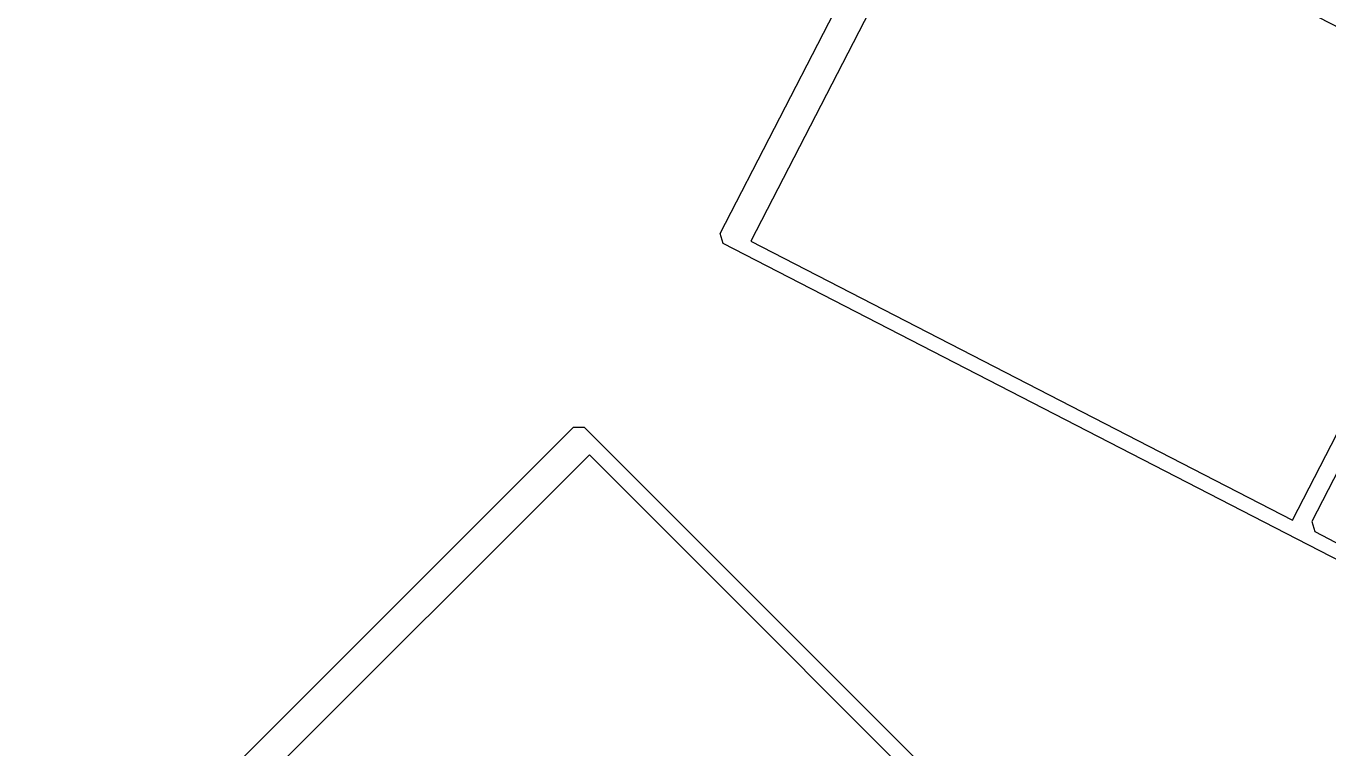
# Model space of a CAD drawing. Header units: millimetres. Extents: x -9318 to 9016603, y 0 to 838141.
# Drawn here: x 86008.1 to 86178.2, y 446257.8 to 446352.2 of the extents above; entities that cross this region are included whole.
import ezdxf
from ezdxf import colors
from ezdxf.entities.mleader import LeaderData, LeaderLine
from ezdxf.math import Vec2, Vec3

# ---------------------------------------------------------------- set-up
doc = ezdxf.new("R2010")
doc.units = ezdxf.units.MM
doc.layers.add('АР_Перегородки витражные', color=152, linetype='Continuous', lineweight=13)
doc.styles.add('ISOCPEUR', font='isocpeur.ttf', dxfattribs={"width": 0.7})

# ---------------------------------------------------------------- blocks, each defined once
blk = doc.blocks.new('_DotSmall')
at = {"color": 8, "linetype": 'ByBlock', "const_width": 0.5}
blk.add_lwpolyline([(-0.0625, 0, 1), (0.0625, 0, 1)], format="xyb", close=True, dxfattribs=at)
blk = doc.blocks.new('стойка витр.')
at = {"color": 8, "lineweight": 0, "ltscale": 100, "transparency": 33554687}
for points in [[(-0.06938087928574532, -6.350438765824947), (8.118987008783733, -27.94374036834779), (7.552865449426463, -29.20159644143132), (3.790811872313498, -30.62819989795389)], [(-3.953589570330223, -35.65123370236688), (88.61521743849153, -0.5483364844694734), (89.18141896976158, 0.709483592720062), (67.18472618525266, 58.71630840156286), (65.92687011216185, 59.2824299609274), (-26.6419368966599, 24.17953274302999)]]:
    blk.add_lwpolyline(points, dxfattribs=at)
blk.add_lwpolyline([(63.8117502759269, 56.26367979055794), (85.07351613373612, 0.1949089383633691), (10.63088292890461, -28.03438542609365), (-10.63088292890461, 28.03438542610093)], close=True, dxfattribs=at)
blk = doc.blocks.new('A$Cf7573d2c')
at = {"color": 8, "lineweight": 0, "ltscale": 100, "transparency": 33554687}
blk.add_lwpolyline([(43.53086123534013, 28.00837216233776), (-17.35632301808801, 16.11732462419604), (-18.12661785061937, 14.97306006058352), (0.8494265772169456, -82.19229982656543)], dxfattribs=at)
blk.add_lwpolyline([(-15.50815186044201, 12.37879323330708), (43.34474334609695, 23.8725514558173), (58.60503199696541, -54.26656991802156), (-0.247863209573552, -65.76032814054633)], close=True, dxfattribs=at)
at = {"layer": 'АР_Перегородки витражные', "color": 8, "rotation": 80.28340479355269}
blk.add_blockref('стойка витр.', (29.17858439369593, -60.01344902928395), dxfattribs=at)
blk = doc.blocks.new('A$Cd39b9c29')
at = {"color": 8, "ltscale": 100, "xscale": -1, "rotation": 55.74238624617955}
blk.add_blockref('A$Cf7573d2c', (4644.773496303824, -2786.183340854594), dxfattribs=at)
at = {"layer": 'АР_Перегородки витражные', "color": 8, "xscale": -1, "rotation": 353.2013528500327}
blk.add_blockref('стойка витр.', (4748.954012565548, -2748.805728692532), dxfattribs=at)

msp = doc.modelspace()

# ---------------------------------------------------------------- linework, layer by layer
at = {"ltscale": 100}
for centre, radius, start, end in [((78546.26891638932, 451872.5492097255), 8910.481204860578, 271.0094332294021, 357.3975134262396), ((78530.41400048567, 451898.5189726118), 8940.172386791677, 271.6912536728938, 356.3290814001565)]:
    msp.add_arc(centre, radius, start, end, dxfattribs=at)
at = {"lineweight": 18, "ltscale": 100}
for centre, radius, start, end in [((78522.14608617674, 451910.179967065), 9144.28346907419, 272.8206375216794, 356.2887310665424), ((78529.81350867171, 451892.1903398635), 9778.654617052323, 272.592547965165, 356.6353913737287)]:
    msp.add_arc(centre, radius, start, end, dxfattribs=at)

# ---------------------------------------------------------------- block references
at = {"ltscale": 100, "rotation": 0.2999999999999647}
msp.add_blockref('A$Cd39b9c29', (81423.99921199598, 449038.129330724), dxfattribs=at)

# ---------------------------------------------------------------- leaders
ml = msp.add_multileader_mtext('Standard')
ml.set_content('+13,200', color=8, style='ISOCPEUR')
ml.set_leader_properties(color=8, linetype='Continuous', lineweight=-1)
ml.set_arrow_properties(name='DOTSMALL')
ml.build(insert=Vec2(0, 0))
ml.multileader.update_dxf_attribs({"has_text_frame": 1, "text_left_attachment_type": 4, "text_right_attachment_type": 4, "dogleg_length": 100, "arrow_head_size": 180})
ctx = ml.context
ctx.base_point, ctx.char_height, ctx.arrow_head_size, ctx.landing_gap_size, ctx.plane_origin = Vec3(93068.62556947558, 826103.473130975), 250, 180, 50, Vec3(90907.41319940728, 825512.2275574898)
ctx.left_attachment, ctx.right_attachment = 4, 4
notes = []
notes.append((ctx, [(0, (0, 0, 0), (0, 0), (1, 0), 1, [])]))
ctx.mtext.insert, ctx.mtext.width, ctx.mtext.line_spacing_style, ctx.mtext.flow_direction = Vec3(93118.62556947558, 826436.8064643084), 852.6970314602484, 2, 5
ml = msp.add_multileader_mtext('Standard')
ml.set_content('+11,550', color=8, style='ISOCPEUR')
ml.set_leader_properties(color=8, linetype='Continuous', lineweight=-1)
ml.set_arrow_properties(name='DOTSMALL')
ml.build(insert=Vec2(0, 0))
ml.multileader.update_dxf_attribs({"has_text_frame": 1, "text_left_attachment_type": 4, "text_right_attachment_type": 4, "dogleg_length": 100, "arrow_head_size": 180})
ctx = ml.context
ctx.base_point, ctx.char_height, ctx.arrow_head_size, ctx.landing_gap_size, ctx.plane_origin = Vec3(88068.62556947558, 825358.473130975), 250, 180, 50, Vec3(85907.41319940728, 824767.2275574898)
ctx.left_attachment, ctx.right_attachment = 4, 4
notes.append((ctx, [(0, (0, 0, 0), (0, 0), (1, 0), 1, [])]))
ctx.mtext.insert, ctx.mtext.width, ctx.mtext.line_spacing_style, ctx.mtext.flow_direction = Vec3(88118.62556947558, 825691.8064643084), 852.6970314602484, 2, 5
ml = msp.add_multileader_mtext('Standard')
ml.set_content('+13,700', color=8, style='ISOCPEUR')
ml.set_leader_properties(color=8, linetype='Continuous', lineweight=-1)
ml.set_arrow_properties(name='DOTSMALL')
ml.build(insert=Vec2(0, 0))
ml.multileader.update_dxf_attribs({"has_text_frame": 1, "text_left_attachment_type": 4, "text_right_attachment_type": 4, "dogleg_length": 100, "arrow_head_size": 180})
ctx = ml.context
ctx.base_point, ctx.char_height, ctx.arrow_head_size, ctx.landing_gap_size, ctx.plane_origin = Vec3(118053.0701716996, 658154.3279681127), 250, 180, 50, Vec3(117803.7041394711, 657493.5059095523)
ctx.left_attachment, ctx.right_attachment = 4, 4
notes.append((ctx, [(0, (0, 0, 0), (0, 0), (1, 0), 1, [])]))
ctx.mtext.insert, ctx.mtext.width, ctx.mtext.line_spacing_style, ctx.mtext.flow_direction = Vec3(118103.0701716996, 658487.661301446), 852.6970314602484, 2, 5
ml = msp.add_multileader_mtext('Standard')
ml.set_content('+15,850', color=8, style='ISOCPEUR')
ml.set_leader_properties(color=8, linetype='Continuous', lineweight=-1)
ml.set_arrow_properties(name='DOTSMALL')
ml.build(insert=Vec2(0, 0))
ml.multileader.update_dxf_attribs({"has_text_frame": 1, "text_left_attachment_type": 4, "text_right_attachment_type": 4, "dogleg_length": 100, "arrow_head_size": 180})
ctx = ml.context
ctx.base_point, ctx.char_height, ctx.arrow_head_size, ctx.landing_gap_size, ctx.plane_origin = Vec3(116043.2934024676, 652621.2743915976), 250, 180, 50, Vec3(116522.4102328401, 649668.817626324)
ctx.left_attachment, ctx.right_attachment = 4, 4
notes.append((ctx, [(0, (0, 0, 0), (0, 0), (1, 0), 1, [])]))
ctx.mtext.insert, ctx.mtext.width, ctx.mtext.line_spacing_style, ctx.mtext.flow_direction = Vec3(116093.2934024676, 652954.607724931), 852.6970314602484, 2, 5
ml = msp.add_multileader_mtext('Standard')
ml.set_content('+9,800', color=8, style='ISOCPEUR')
ml.set_leader_properties(color=8, linetype='Continuous', lineweight=-1)
ml.set_arrow_properties(name='DOTSMALL')
ml.build(insert=Vec2(0, 0))
ml.multileader.update_dxf_attribs({"has_text_frame": 1, "text_left_attachment_type": 4, "text_right_attachment_type": 4, "dogleg_length": 100, "arrow_head_size": 180})
ctx = ml.context
ctx.base_point, ctx.char_height, ctx.arrow_head_size, ctx.landing_gap_size, ctx.plane_origin = Vec3(118053.0701716994, 538154.3279681127), 250, 180, 50, Vec3(117803.7041394708, 537493.5059095523)
ctx.left_attachment, ctx.right_attachment = 4, 4
notes.append((ctx, [(0, (0, 0, 0), (0, 0), (1, 0), 1, [])]))
ctx.mtext.insert, ctx.mtext.width, ctx.mtext.line_spacing_style, ctx.mtext.flow_direction = Vec3(118103.0701716994, 538487.661301446), 852.6970314602484, 2, 5
ml = msp.add_multileader_mtext('Standard')
ml.set_content('+11,750', color=8, style='ISOCPEUR')
ml.set_leader_properties(color=8, linetype='Continuous', lineweight=-1)
ml.set_arrow_properties(name='DOTSMALL')
ml.build(insert=Vec2(0, 0))
ml.multileader.update_dxf_attribs({"has_text_frame": 1, "text_left_attachment_type": 4, "text_right_attachment_type": 4, "dogleg_length": 100, "arrow_head_size": 180})
ctx = ml.context
ctx.base_point, ctx.char_height, ctx.arrow_head_size, ctx.landing_gap_size, ctx.plane_origin = Vec3(116043.2934024674, 532621.2743915976), 250, 180, 50, Vec3(116522.4102328399, 529668.817626324)
ctx.left_attachment, ctx.right_attachment = 4, 4
notes.append((ctx, [(0, (0, 0, 0), (0, 0), (1, 0), 1, [])]))
ctx.mtext.insert, ctx.mtext.width, ctx.mtext.line_spacing_style, ctx.mtext.flow_direction = Vec3(116093.2934024674, 532954.607724931), 852.6970314602484, 2, 5
for ctx, leaders in notes:
    for number, flags, end, landing, length, lines in leaders:
        leader = LeaderData()
        leader.index, (leader.has_last_leader_line, leader.has_dogleg_vector, leader.attachment_direction) = number, flags
        leader.last_leader_point, leader.dogleg_vector, leader.dogleg_length = Vec3(end), Vec3(landing), length
        for number, points, colour, breaks in lines:
            line = LeaderLine()
            line.index, line.vertices, line.color, line.breaks = number, Vec3.list(points), colors.encode_raw_color(colour), breaks
            leader.lines.append(line)
        ctx.leaders.append(leader)

doc.saveas('drawing.dxf')
